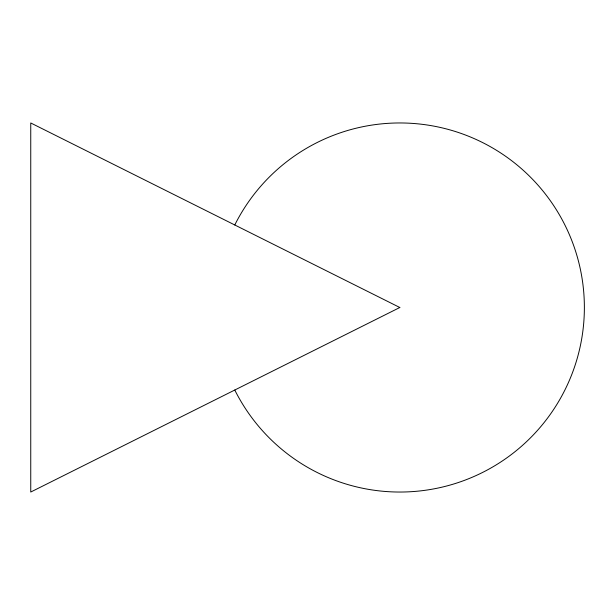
<?xml version="1.0" encoding="UTF-8"?>
<svg xmlns="http://www.w3.org/2000/svg" width="615" height="615" viewBox="0 0 615 615"><rect width="100%" height="100%" fill="white"/><g stroke="black" fill="none" stroke-linecap="round" stroke-linejoin="round"><path stroke-width="0.92" d="M234.776 224.975A184.538 184.538 0 0 1 515.601 163.79A184.538 184.538 0 0 1 515.601 451.21A184.538 184.538 0 0 1 234.776 390.025M399.827 307.5L30.75 492.038L30.75 122.962L399.827 307.5"/></g></svg>
